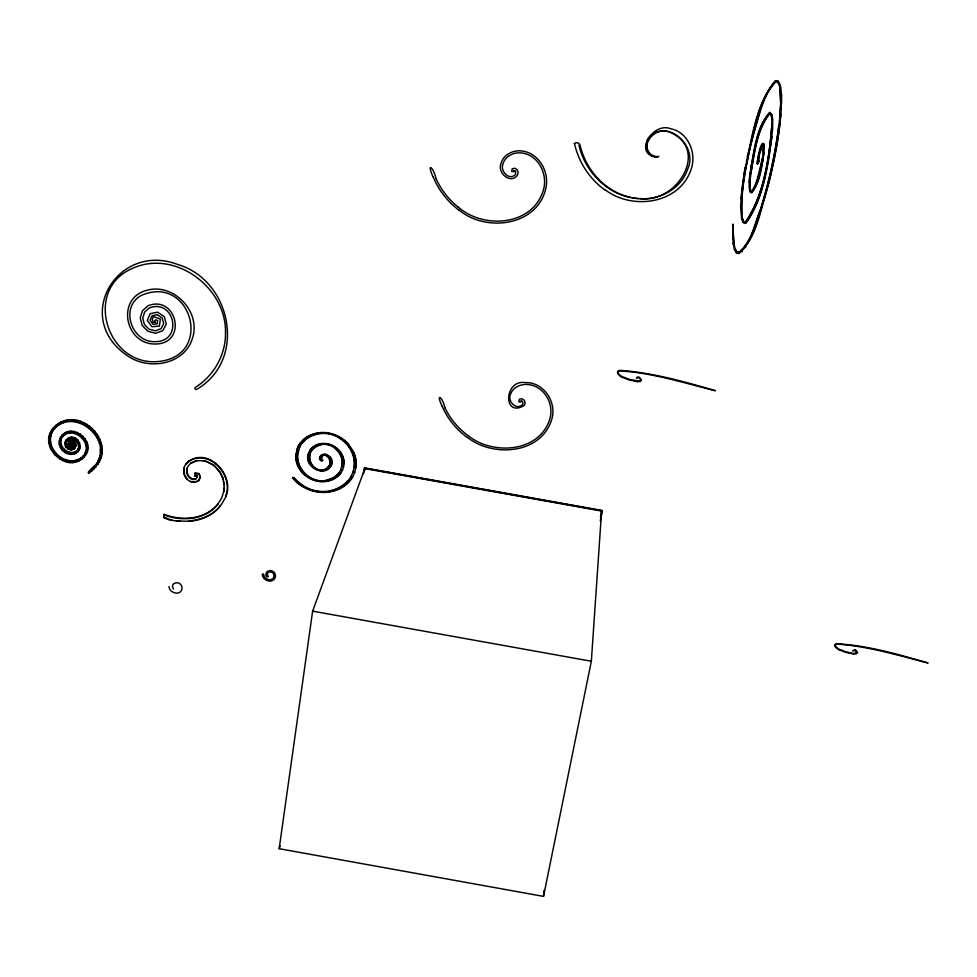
<?xml version="1.0" encoding="UTF-8"?>
<svg xmlns="http://www.w3.org/2000/svg" width="977" height="977" viewBox="0 0 977 977"><rect width="100%" height="100%" fill="white"/><g stroke="black" fill="none" stroke-linecap="round" stroke-linejoin="round"><path stroke-width="1.47" d="M749.127 182.552L749.994 172.502L749.127 186.375L749.994 191.834L751.643 192.921C760.326 181.807 761.865 166.371 763.916 152.742L763.489 156.186M749.872 186.326L749.884 182.552L750.128 189.159L751.435 192.176L755.795 184.702L759.508 173.063L762.854 156.638L763.464 147.356L763.159 152.693M733.165 235.066L733.898 243.761L732.835 224.051L733.165 243.884L733.092 243.273L734.521 249.636L736.511 252.884L739.064 253.568C758.14 235.872 760.973 206.403 769.009 182.662C775.75 153.816 781.905 124.409 781.417 94.635L781.429 103.452M733.238 235.677L733.287 225.296L732.469 224.71M99.092 458.616L99.727 457.712L98.005 461.364C110.865 436.475 73.36 407.592 53.943 429.062L59.035 424.262L58.351 425.142M100.765 446.807L100.265 452.778M98.946 461.828C111.402 437.11 76.804 408.093 55.237 426.204C77.537 404.93 115.701 439.894 97.505 464.502L99.581 460.912M764.222 147.319L764.112 145.451L764.026 153.267M743.289 220.936L744.413 221.987L745.695 221.779C764.576 193.373 769.107 156.894 772.025 123.407C769.534 157.065 764.661 193.8 745.781 222.365L744.498 222.585L743.375 221.523L742.251 217.981L743.375 221.523M741.03 198.795L745.024 167.922L741.873 189.501L740.7 206.782L741.616 218.763L742.728 221.938L744.242 223.354L746.123 223.037C764.783 196.267 768.85 161.242 772.599 129.416L772.697 119.06L771.989 115.066L769.778 112.257C755.575 128.072 753.975 152.656 750.092 173.051M742.349 218.579C739.467 193.641 745.707 168.679 750.654 144.388C757.199 123.151 760.204 98.262 775.64 81.384L777.313 81.482L778.962 83.961L777.313 81.482M741.616 213.206L741.702 213.804C741.079 186.473 747.197 159.471 753.719 133.092C759.642 115.787 762.524 95.282 775.775 81.848L777.436 81.934M780.025 114.004L780.66 103.464L780.025 87.967L780.794 103.941L780.025 114.004C777.35 146.489 770.132 178.486 760.692 209.628C754.696 224.173 751.887 242.614 738.966 252.799L737 252.274L735.217 249.355L733.825 243.151M749.982 183.114L750.263 178.486C753.462 156.393 755.819 131.016 769.717 113.088L771.366 115.799L771.94 119.157L771.366 115.799M308.146 454.989C305.679 466.676 322.752 476.275 330.568 466.603M309.819 455.294C308.647 462.206 314.276 470.132 321.506 470.169A10.942 9.978 22 0 0 326.526 468.533L329.676 464.942M591.341 661.246L601.637 510.678L364.958 468.239L312.628 611.15L279.166 848.708L543.517 896.385L591.341 661.246L312.628 611.15M758.824 160.936A3.786 3.639 -26.1 0 1 758.714 161.352C754.965 172.343 759.532 143.192 762.964 143.399L763.965 144.694L763.464 143.509M763.574 144.022L762.5 144.352L760.521 148.223L757.273 161.962M758.018 161.962L759.361 153.78L762.402 145.109L759.471 154.317L758.237 163.269M543.517 896.385L544.091 890.316M188.585 461.144L185.679 464.478C205.646 442.422 238.84 477.301 224.112 499.833L222.524 502.715C215.551 514.39 201.934 520.546 188.708 521.339C184.165 520.863 160.875 522.084 164.136 514.342C181.881 521.254 205.133 519.642 217.908 504.108C205.451 520.167 181.698 521.779 163.855 514.83M163.562 517.554L164.136 514.342M734.521 249.636L734.435 249.013L736.426 252.261L738.978 252.945C755.245 239.243 758.054 215.16 765.211 196.072C772.551 169.204 778.193 141.799 780.794 114.04L780.916 114.529M194.948 476.312L195.95 475.286L194.948 476.312L195.156 472.868L199.052 473.601L200.432 477.277L198.27 481.002L194.521 482.333C185.459 482.479 180.501 470.902 185.96 464.002M184.543 475.714L184.042 467.959M195.681 475.75L196.548 475.457L197.232 476.825L196.121 478.742L194.008 479.487C187.279 479.365 184.519 470.499 188.512 465.638L190.662 463.318L196.707 460.521L190.662 463.318M196.121 478.742L194.289 479.011C189.086 478.962 185.789 473.149 187.205 468.423L186.925 468.887M81.47 459.398L84.388 456.418C67.926 475.86 36.112 445.659 53.808 427.547L53.112 428.427L55.933 425.325M80.786 458.616L83.582 455.758C67.889 474.297 37.7 445.341 54.639 428.195M81.445 457.712C65.459 468.936 42.768 447.161 52.978 430.601L52.282 431.48M224.014 488.329L223.574 491.858L224.014 488.329C225.296 473.54 211.716 458.311 196.438 460.985M225.772 495.791L225.516 496.279C234.297 475.249 208.87 447.881 188.317 461.608M742.728 221.938L746.025 222.438C763.758 198.013 767.067 165.663 772.013 136.511L772.135 137.024M758.604 160.814L757.493 163.647M71.797 446.171L72.652 443.912L71.797 446.171L70.039 446.306L68.817 444.682L70.234 441.958L68.817 444.682M83.741 457.321C99.08 442.691 69.856 419.231 60.061 438.429C56.19 447.014 65.886 456.98 74.606 453.755C85.255 450.116 78.6 433.519 68.524 437.879L65.557 440.774L64.702 443.705L65.569 446.794L67.987 449.151L71.248 449.994L74.191 448.919L76.267 445.378L75.376 442.337L72.554 440.505L69.452 441.103L67.669 444.718L69.611 447.319L72.713 447.075L73.776 443.326L70.845 442.276L69.721 444.364L70.136 445.463L71.126 445.585L71.419 443.961M72.713 447.075L73.776 443.326M341.767 466.896L342.219 463.721A19.699 17.952 21.8 0 0 333.682 447.356M343.44 467.189L344.063 463.574A19.784 18.038 21.7 0 0 332.681 445.512C324.376 441.14 311.858 443.57 308.537 453.157M735.217 249.355L735.131 248.744L736.914 251.651L738.881 252.176C751.789 242.003 754.586 223.586 760.582 209.041C768.948 181.954 775.066 154.158 778.754 126.045L778.889 126.546M770.438 113.503L769.839 113.576C756.662 129.721 754.842 153.084 750.837 173.112L750.739 172.563M329.994 463.977L329.261 458.457L325.182 454.879A4.922 4.494 21.7 0 0 322.74 455.819L322.129 456.357M331.667 464.283C335.245 457.028 321.946 449.335 319.564 458.005M363.468 473.845L364.348 467.836L602.369 510.519L600.293 520.936M364.384 471.61L364.958 468.239M750.69 191.516L753.182 189.489L756.98 180.611L762.854 156.638M85.671 451.679L86.318 450.776L84.572 454.329C92.107 441.665 73.141 425.777 62.54 436.536L65.386 433.825L64.702 434.704M86.147 453.939L85.487 454.842C93.56 441.189 73.055 424.274 61.71 435.864M771.989 115.066L769.9 112.746C756.613 126.607 755.416 148.919 750.947 167.043L750.849 166.505M298.425 450.409L297.68 454.439A25.524 23.277 21.9 0 0 311.37 478.107C319.455 482.76 330.36 481.319 337.089 474.92M749.481 189.856L750.629 192.286L751.545 192.347C759.068 183.578 760.24 170.926 762.89 160.008L763 160.546M745.109 168.459C752.021 138.795 755.404 104.612 775.42 80.615L777.729 80.737C781.405 84.84 780.708 89.139 781.551 95.099M600.428 517.028L601.637 510.678M65.557 440.774L67.84 438.758C74.264 435.889 81.799 443.155 79.015 449.664L79.687 448.773M319.894 456.894C318.184 458.702 321.641 462.805 322.728 460.289C321.201 461.364 320.725 457.48 321.86 456.54M321.567 457.199C321.262 459.752 324.706 461.4 320.456 459.862M777.729 80.737L775.543 81.079C757.468 101.437 754.476 131.236 747.368 156.711L747.283 156.186M352.917 472.245L354.248 466.969A31.093 28.345 21.7 0 0 349.827 447.759A31.679 28.883 21.8 0 0 338.665 437.134C325.939 429.013 306.497 433.031 299.719 447.002M354.59 472.563L355.921 467.262A31.093 28.345 21.7 0 0 353.894 452.546L348.349 443.912A32.156 29.31 21.7 0 0 330.568 433.446C317.085 429.819 300.537 436.401 296.544 450.544M223.831 491.37L221.645 498.087L217.651 504.584M308.732 452.717C302.272 465.858 324.498 478.791 331.35 465.26M310.405 453.023C307.083 460.472 313.08 470.548 321.311 470.621A10.942 9.978 22 0 0 326.342 468.972C331.667 465.919 331.704 457.102 325.866 454.61M59.353 444.535L60.745 437.537L62.394 434.985M61.014 438.881L61.698 438.001C57.545 446.745 69.526 456.833 77.146 450.507C68.732 459.996 53.637 444.059 63.212 435.657M50.474 433.812L49.216 436.658M65.374 442.813L66.228 439.894M71.089 448.98L74.093 447.234L71.089 448.98L68.463 448.309L66.473 446.367L65.752 443.802L66.473 441.36L69.086 438.758L66.473 441.36M65.752 443.802L67.144 440.468M279.166 848.708L280.094 845.813M340.729 469.949L342.39 463.281A19.687 17.952 21.8 0 0 341.816 458.018M342.402 470.255L343.623 466.75M331.166 465.699L331.85 463.831M69.721 444.364L70.845 442.276M299.915 446.562L297.484 454.879A25.536 23.289 21.9 0 0 311.175 478.559C320.761 483.774 334.342 481.649 340.936 472.673M648.154 138.502C643.538 146.025 649.265 158.323 658.84 156.357M69.452 441.103L67.669 444.718M350.841 476.825L353.088 471.806M354.761 472.111C349.974 486.668 333.523 494.106 319.003 492.152A38.579 35.196 22 0 1 296.703 482.418L292.55 477.887A5.874 5.325 22.5 0 1 293.564 478.071L294.004 478.229A37.883 34.561 21.9 0 0 308.622 489.074C323.692 495.522 344.002 491.37 352.685 476.678M310.21 453.462L311.443 450.861M220.057 506.33L220.314 505.842C212.766 515.233 200.798 520.106 188.976 520.851L188.708 521.339M73.422 448.138L74.508 446.074L73.837 443.766L71.761 442.41L69.562 442.837M223.977 484.739L223.464 481.16M222.475 477.643L219.935 471.671M98.64 460.46L96.601 463.953L97.248 463.049C84.059 475.75 86.709 477.179 98.14 463.587M219.019 471.073L214.061 465.162L207.209 461.95M180.391 521.266L176.226 520.79M94.916 466.371L95.551 465.455C85.194 473.32 88.125 475.201 96.393 466.078L95.746 466.982M198.27 481.002L200.432 477.277M197.232 476.825L196.829 475.775M172.074 520.02L167.959 518.982M200.163 477.753L199.052 473.601M194.521 482.333L198.539 480.537M203.607 460.961L206.269 461.156M196.56 476.239L196.353 475.359M339.092 472.807L340.9 469.497M342.573 469.815C338.555 479.316 327.051 483.273 317.44 481.209A25.903 23.631 22 0 1 300.208 470.145A25.524 23.277 22 0 1 295.799 454.586L298.241 446.245L300.476 442.679M190.368 481.563L193.409 481.6M163.916 517.688L166.896 518.066M186.863 479.157L185.593 476.385M758.189 161.73L758.47 162.573M762.512 145.634L763.245 144.718L763.574 147.869M93.719 469.265L94.366 468.349M82.923 456.662L85.231 453.426M88.907 473.088L89.554 472.172M90.727 470.548L91.374 469.632M100.851 456.015L101.486 455.111M92.949 468.569L93.584 467.653M91.435 471.293L92.07 470.377M100.069 458.982L100.704 458.079M351.012 476.373C346.603 484.47 338.189 489.672 329.273 491.407M101.278 452.949L101.913 452.046M88.248 472.306L88.895 471.39M99.849 455.746L100.484 454.842M101.339 449.811L101.974 448.919M101.034 446.648L101.669 445.756M100.326 449.75L100.961 448.846M76.487 451.398L78.722 448.321L78.062 449.212C80.493 443.57 74.02 437.171 68.414 439.65M99.373 443.643L100.02 442.752M100.362 443.497L100.997 442.605M98.372 440.639L99.019 439.76M99.324 440.395L99.959 439.503M97.932 437.378L98.567 436.499M78.795 460.973L82.129 458.482M86.66 452.021L87.307 451.118M97.028 437.733L97.663 436.853M96.186 434.496L96.833 433.617M78.258 460.106L78.917 459.202M87.173 448.968L87.832 448.077M86 445.866L86.66 444.975M75.424 461.107L76.096 460.204M87.014 445.817L87.674 444.926M95.343 434.96L95.99 434.081M72.383 461.584L73.055 460.68M86.159 442.691L86.819 441.799M94.122 431.797L94.769 430.918M72.579 462.536L73.238 461.632L71.028 461.596M309.575 450.983C314.24 443.546 325.06 441.836 332.498 445.952A19.796 18.05 21.7 0 1 343.88 464.026M311.248 451.301L314.753 447.136L322.166 443.998M320.004 456.662L322.752 454.708L325.988 454.769M77.256 452.131L77.916 451.24L74.606 453.755M93.352 432.347L94 431.468L91.728 429.062M321.677 456.98L322.923 455.367A4.922 4.494 21.7 0 1 325.365 454.5L330.189 457.578L331.875 462.829M84.645 439.723L85.304 438.844M79.65 446.66L80.309 445.768M69.245 461.535L69.917 460.631M69.257 462.487L69.917 461.584M71.431 454.378L72.103 453.475M74.13 452.852L74.789 451.96M91.081 429.941L92.412 428.427M83.79 440.163L84.449 439.284M76.267 445.378L75.595 446.281L74.704 443.228L71.883 441.384L68.781 441.995M81.799 437.696L83.179 436.194M74.191 448.919L74.863 448.028L71.248 449.994M78.038 443.802L78.697 442.911M71.284 453.413L71.956 452.51M79.003 443.521L79.662 442.642M66.094 460.973L66.766 460.057M63.029 459.911L63.7 459.007M68.292 453.035L68.964 452.131M89.127 427.059L89.786 426.18M79.87 434.863L80.529 433.983M73.837 443.766L74.508 442.874M74.704 443.228L75.376 442.337M77.122 440.749L77.794 439.858M59.646 459.166L60.818 457.48M64.958 452.571L66.131 450.885M70.136 445.463L71.712 443.68L71.126 445.585M68.463 448.309L69.135 447.417L71.761 448.089M70.039 446.306L72.469 445.28M86.257 425.105L86.916 424.226M76.499 434.118L77.171 433.226M71.883 441.384L72.554 440.505M74.301 438.795L74.96 437.904M73.947 439.674L74.618 438.795M57.496 456.467L58.18 455.563M62.32 450.385L63.004 449.493L64.763 450.947M63.065 449.799L63.737 448.907M71.101 439.052L71.773 438.172M65.569 446.794L66.253 445.891M83.192 423.468L83.851 422.589M82.825 424.323L83.485 423.456M66.473 446.367L67.157 445.475L66.424 442.923M76.817 433.226L77.488 432.347M70.991 438.062L71.663 437.183M54.419 454.745L55.103 453.853M55.164 454.183L55.86 453.291M60.403 447.625L61.087 446.721M79.98 422.186L80.651 421.307M61.319 447.283L62.003 446.391M67.84 438.758L68.524 437.879M79.735 423.09L80.395 422.223M73.531 432.261L74.203 431.382M60.366 444.474L61.05 443.582M70.173 432.029L70.857 431.15M70.344 433.006L71.016 432.127M53.222 451.618L53.906 450.727M76.67 421.27L77.33 420.403M76.548 422.223L77.22 421.343M59.255 441.384L59.939 440.505M66.961 432.579L67.633 431.7M60.269 441.604L60.953 440.712M50.755 449.127L51.451 448.235M51.683 448.846L52.379 447.942M73.299 420.757L73.971 419.89M60.061 438.429L60.745 437.537M64.067 433.873L64.751 432.994M49.619 446.062L50.316 445.17M69.941 420.647L70.613 419.78M50.609 445.915L51.305 445.023M48.984 442.911L49.68 442.019M66.644 420.953L67.328 420.086M49.998 442.911L50.694 442.019M49.864 439.894L50.56 439.003M63.871 422.601L64.555 421.734L61.001 423.676M50.218 436.939L50.914 436.06M48.85 439.748L49.546 438.868M63.468 421.673L64.152 420.806M50.059 433.703L52.074 430.063L51.378 430.942M57.704 424.311L58.4 423.444M55.982 426.937L56.678 426.07M51.024 434.118L51.72 433.238M60.476 422.797L61.16 421.93M339.275 472.355L334.219 477.558L323.961 481.209M648.398 138.075C667.376 117.045 698.921 146.721 687.478 169.534C680.065 191.687 654.004 202.41 632.143 197.708M301.954 443.424C310.405 432.64 327.014 430.368 338.482 437.574A31.704 28.895 21.8 0 1 349.656 448.199A31.105 28.357 21.7 0 1 354.077 467.409M348.081 480.537C338.567 491.407 321.873 494.411 308.805 488.622A37.859 34.549 21.9 0 1 294.187 477.875L293.772 477.619A5.874 5.325 22.5 0 0 292.758 477.435L296.898 481.966A38.555 35.172 22 0 0 319.186 491.687L325.17 491.944M312.701 449.322C317.94 443.534 327.466 442.544 333.67 447.368M303.212 439.931C310.527 433.458 321.042 431.687 330.385 433.873A32.168 29.334 21.7 0 1 348.178 444.34L353.723 452.986A31.105 28.357 21.6 0 1 355.75 467.714M76.45 461.132L79.455 460.069M71.321 446.342L73.385 446.184M654.163 156.943L656.825 156.772M657.997 156.979C631.789 155.929 652.587 121.246 670.711 128.769C688.626 132.322 697.065 153.89 690.873 170.01C679.052 204.071 632.241 210.324 605.593 190.075M640.069 198.49C676.914 204.303 711.683 147.649 667.731 131.406M666.241 131.248C652.636 128.036 638.482 148.272 652.758 156.479M323.411 443.827L329.53 444.767M638.579 198.563C609.453 196.841 585.211 172.929 578.934 145.121M71.797 444.694L70.393 443.473M321.653 481.246L317.623 480.745A25.89 23.619 22 0 1 300.415 469.693A25.512 23.265 22 0 1 296.813 462.255M513.89 171.61L511.594 171.293L512.253 168.752L514.977 168.227L517.273 169.864L518.103 172.538L517.407 175.249C510.421 184.568 497.146 172.88 500.981 163.538C503.228 154.952 512.571 150.067 521.034 150.898C539.06 152.327 550.075 172.673 545.618 189.269C536.422 226.456 485.606 232.306 459.08 210.079M364.836 468.594L601.612 511.044M194.887 473.332L198.783 474.077M630.702 197.415C605.386 192.054 585.87 170.071 580.106 145.329A3.554 3.505 6.9 0 0 574.171 143.692M70.173 443.167L73.104 444.217M71.15 444.511L71.98 444.804M513.755 171.573L513.755 170.486L515.551 171.06L515.575 174.272C509.652 181.331 499.87 171.219 502.947 164.051C504.975 156.393 513.377 152.156 520.9 152.9C538.803 154.39 548.671 175.481 542.968 191.407C531.464 226.334 482.736 229.106 458.018 206.855M331.179 445.365L333.853 446.929A19.687 17.952 21.8 0 1 341.51 456.992M467.421 437.378C493.104 457.871 541.954 454.158 551.944 418.669C556.817 401.779 543.371 381.787 525.174 382.605C503.802 379.235 502.813 418.596 524.429 405.357L525.113 402.829L524.307 400.326L522.06 398.775L519.41 399.251L518.75 401.608C521.828 403.232 519.446 400.765 521.62 400.741L523.074 402.829L522.646 404.429C516.98 410.914 507.393 401.73 510.324 394.793C512.437 387.454 520.704 383.802 527.861 384.535C543.749 385.732 554.191 403.403 550.027 418.241C540.305 452.4 493.226 455.648 468.545 435.937A74.24 69.794 11.7 0 1 444.95 407.727M67.157 445.475L69.135 447.417M69.489 443.79L70.71 445.414M757.456 163.941L757.273 162.841L757.602 164.185M444.84 407.775C443.106 398.127 435.315 391.191 441.946 406.029M435.901 178.559C434.106 168.191 426.143 160.924 432.933 176.727M222.719 477.179L223.391 479.512M778.828 83.497L780.159 88.431M319.748 458.237L319.882 458.848M763.855 144.181L764.222 145.976M758.567 160.949L758.665 161.767M749.237 240.305L749.335 240.916M748.565 240L748.663 240.611M745.475 246.851L745.573 247.474M744.865 246.473L744.95 247.083M742.032 251.113L742.117 251.736M741.531 250.588L741.616 251.211M738.881 252.176L739.064 253.568M736.914 251.651L737 252.274M736.426 252.261L736.511 252.884M771.818 118.669L772.148 123.908M605.374 190.368A81.067 79.699 -21.9 0 1 574.525 143.619M458.982 210.202A78.673 77.098 27.9 0 1 433.08 176.666M457.957 206.929A76.658 75.119 28 0 1 435.998 178.522M467.324 437.488A76.658 72.066 11.6 0 1 442.08 405.98M169.009 586.554A6.509 5.703 23.8 0 0 173.295 592.282A6.045 5.3 23.7 0 0 180.379 591.793A6.363 5.581 23.7 0 0 181.404 585.516A4.751 4.164 23.7 0 0 174.785 583.171A4.189 3.676 23.7 0 0 173.601 588.997M296.471 460.924A25.512 23.265 22 0 1 296.007 454.146M852.872 650.792L855.168 650.364L856.976 652.502L853.751 653.528L845.764 651.781A47.69 42.231 -7.4 0 1 841.405 650.047C836.837 649.216 831.268 642.988 839.756 644.319C869.823 646.664 899.121 655.652 928.089 663.017C899.182 654.553 868.602 645.699 837.961 643.819C830.303 643.684 837.57 650.047 841.124 650.535A48.313 42.78 -7.4 0 0 845.532 652.282L853.715 654.065L856.304 653.796L857.586 652.599L855.376 649.839L852.897 650.731M268.223 576.467L266.929 576.894A4.201 3.737 20.8 0 1 268.235 571.02A4.763 4.238 20.7 0 1 274.879 573.377A6.375 5.667 20.8 0 1 273.719 579.715A6.057 5.386 20.8 0 1 266.562 580.216A6.521 5.801 20.8 0 1 262.337 574.439L263.228 573.829L263.863 574.989A5.007 4.445 20.8 0 0 266.611 578.763L267.71 579.288A4.543 4.042 20.8 0 0 272.644 578.689A4.861 4.311 20.8 0 0 273.536 573.878A3.261 2.894 20.7 0 0 269.396 572.095L268.516 572.461A2.687 2.381 20.8 0 0 267.783 575.734L268.223 576.467M225.516 332.363C225.956 354.382 213.987 375.827 195.302 387.393A1.233 1.124 30 0 0 195.156 388.993A1.233 1.124 30 0 0 196.853 389.273C247.315 359.792 231.488 280.399 177.973 264.572C117.655 241.295 71.59 318.27 127.584 355.799C148.712 370.759 184.458 364.885 192.554 338.079C201.25 311.345 173.1 282.145 146.086 290.523C115.506 299.182 125.606 345.26 155.966 344.002C187.779 343.33 176.727 294.431 147.979 305.764L142.398 310.759L140.236 317.94L142.215 325.512L147.93 331.276L155.709 333.291L162.817 330.629L166.285 324.132L164.295 316.646L157.578 312.176L150.104 313.702L147.332 320.419L151.875 326.745L159.336 326.123L160.399 319.113L153.401 316.585L152.278 319.503L153.23 322.215L155.587 322.483L154.708 320.688L155.673 319.845L157.676 320.566L157.175 323.924L152.949 324.279L150.079 320.297L151.96 315.779L157.236 314.704L162.182 317.989L163.696 323.668L160.997 328.712L155.355 330.824L149.078 329.2L144.401 324.474L142.764 318.197L144.572 312.164L149.31 307.938C174.724 298.278 183.432 341.303 155.648 341.645C132.005 343.061 119.524 308.268 140.59 295.811C190.942 272.498 215.001 356.581 157.944 361.551C106.957 366.18 83.033 289.803 132.054 268.577C174.346 248.817 226.2 287.079 225.516 332.363M715.274 390.666C685.402 383.399 654.065 373.275 622.557 371.126C613.666 369.88 619.882 376.585 624.547 377.452A49.461 46.933 -1.3 0 0 629.151 379.32L638.885 381.115L640.827 379.992L640.057 378.355L638.86 377.647L636.491 378.148L637.273 377.061L639.043 377.049L641.474 380.077L640.191 381.421L637.517 381.763L628.944 379.87A50.096 47.543 -1.3 0 1 624.266 377.977C618.6 377.183 613.141 369.135 622.557 370.527C654.101 373.067 685.17 381.873 715.274 390.666"/></g></svg>
